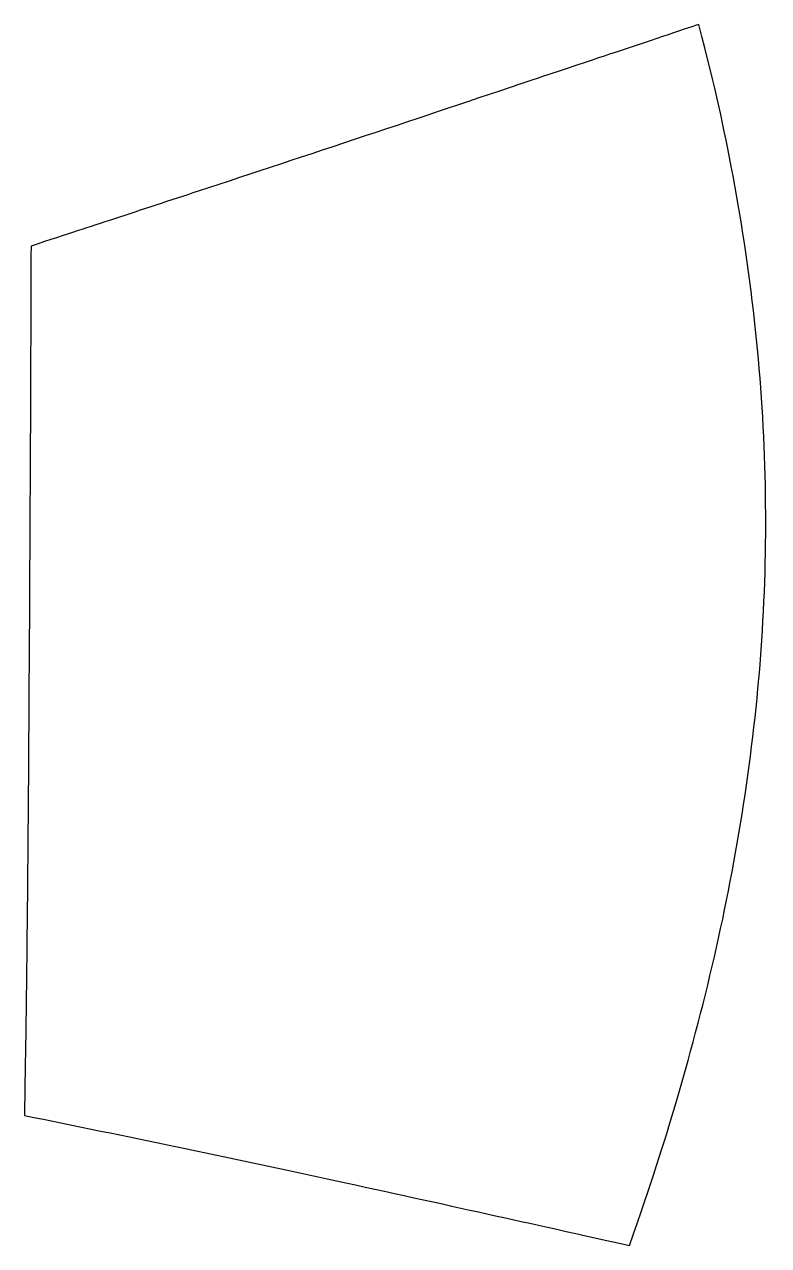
# Model space of a CAD drawing. Header units: millimetres. Extents: x 60 to 139, y -149 to -20.
import ezdxf

# ---------------------------------------------------------------- set-up
doc = ezdxf.new("R2010")
doc.units = ezdxf.units.MM

msp = doc.modelspace()

# ---------------------------------------------------------------- linework, layer by layer
at = {"color": 7, "linetype": 'Continuous', "lineweight": 25}
for points, knots in [([(131.33, -19.8), (129.62, -20.38), (125.77, -21.66), (119.19, -23.87), (116.75, -24.68), (107.39, -27.81), (102.11, -29.58), (89.75, -33.69), (84.1, -35.56), (75.27, -38.46), (72.18, -39.48), (66.51, -41.34), (64.58, -41.97), (60.48, -43.31)], [0, 0, 0, 0, 0.125, 0.125, 0.25, 0.25, 0.5, 0.5, 0.75, 0.75, 0.875, 0.875, 1, 1, 1, 1]), ([(123.98, -149.3), (126.42, -142.4), (127.54, -138.83), (130.6, -128.43), (132.03, -122.97), (135.61, -107.1), (137.31, -96.01), (138.75, -74.19), (138.53, -63.15), (136.79, -46.69), (136, -41.31), (133.95, -30.43), (133.19, -26.89), (131.33, -19.8)], [0, 0, 0, 0, 0.125, 0.125, 0.25, 0.25, 0.5, 0.5, 0.75, 0.75, 0.875, 0.875, 1, 1, 1, 1]), ([(60.48, -43.31), (60.46, -49.14), (60.45, -51.36), (60.43, -58.31), (60.41, -62.79), (60.35, -73.5), (60.32, -80.75), (60.21, -98.07), (60.17, -104.48), (60.05, -116.45), (60.01, -120.17), (59.91, -127.79), (59.87, -129.82), (59.78, -135.5)], [0, 0, 0, 0, 0.125, 0.125, 0.25, 0.25, 0.5, 0.5, 0.75, 0.75, 0.875, 0.875, 1, 1, 1, 1]), ([(59.78, -135.5), (70.5, -137.68), (81.56, -139.98), (97.1, -143.34), (103.14, -144.67), (112.78, -146.8), (117.35, -147.82), (123.98, -149.3)], [0, 0, 0, 0, 0.5, 0.5, 0.75, 0.75, 1, 1, 1, 1])]:
    msp.add_open_spline(points, degree=3, knots=knots, dxfattribs=at)

doc.saveas('drawing.dxf')
